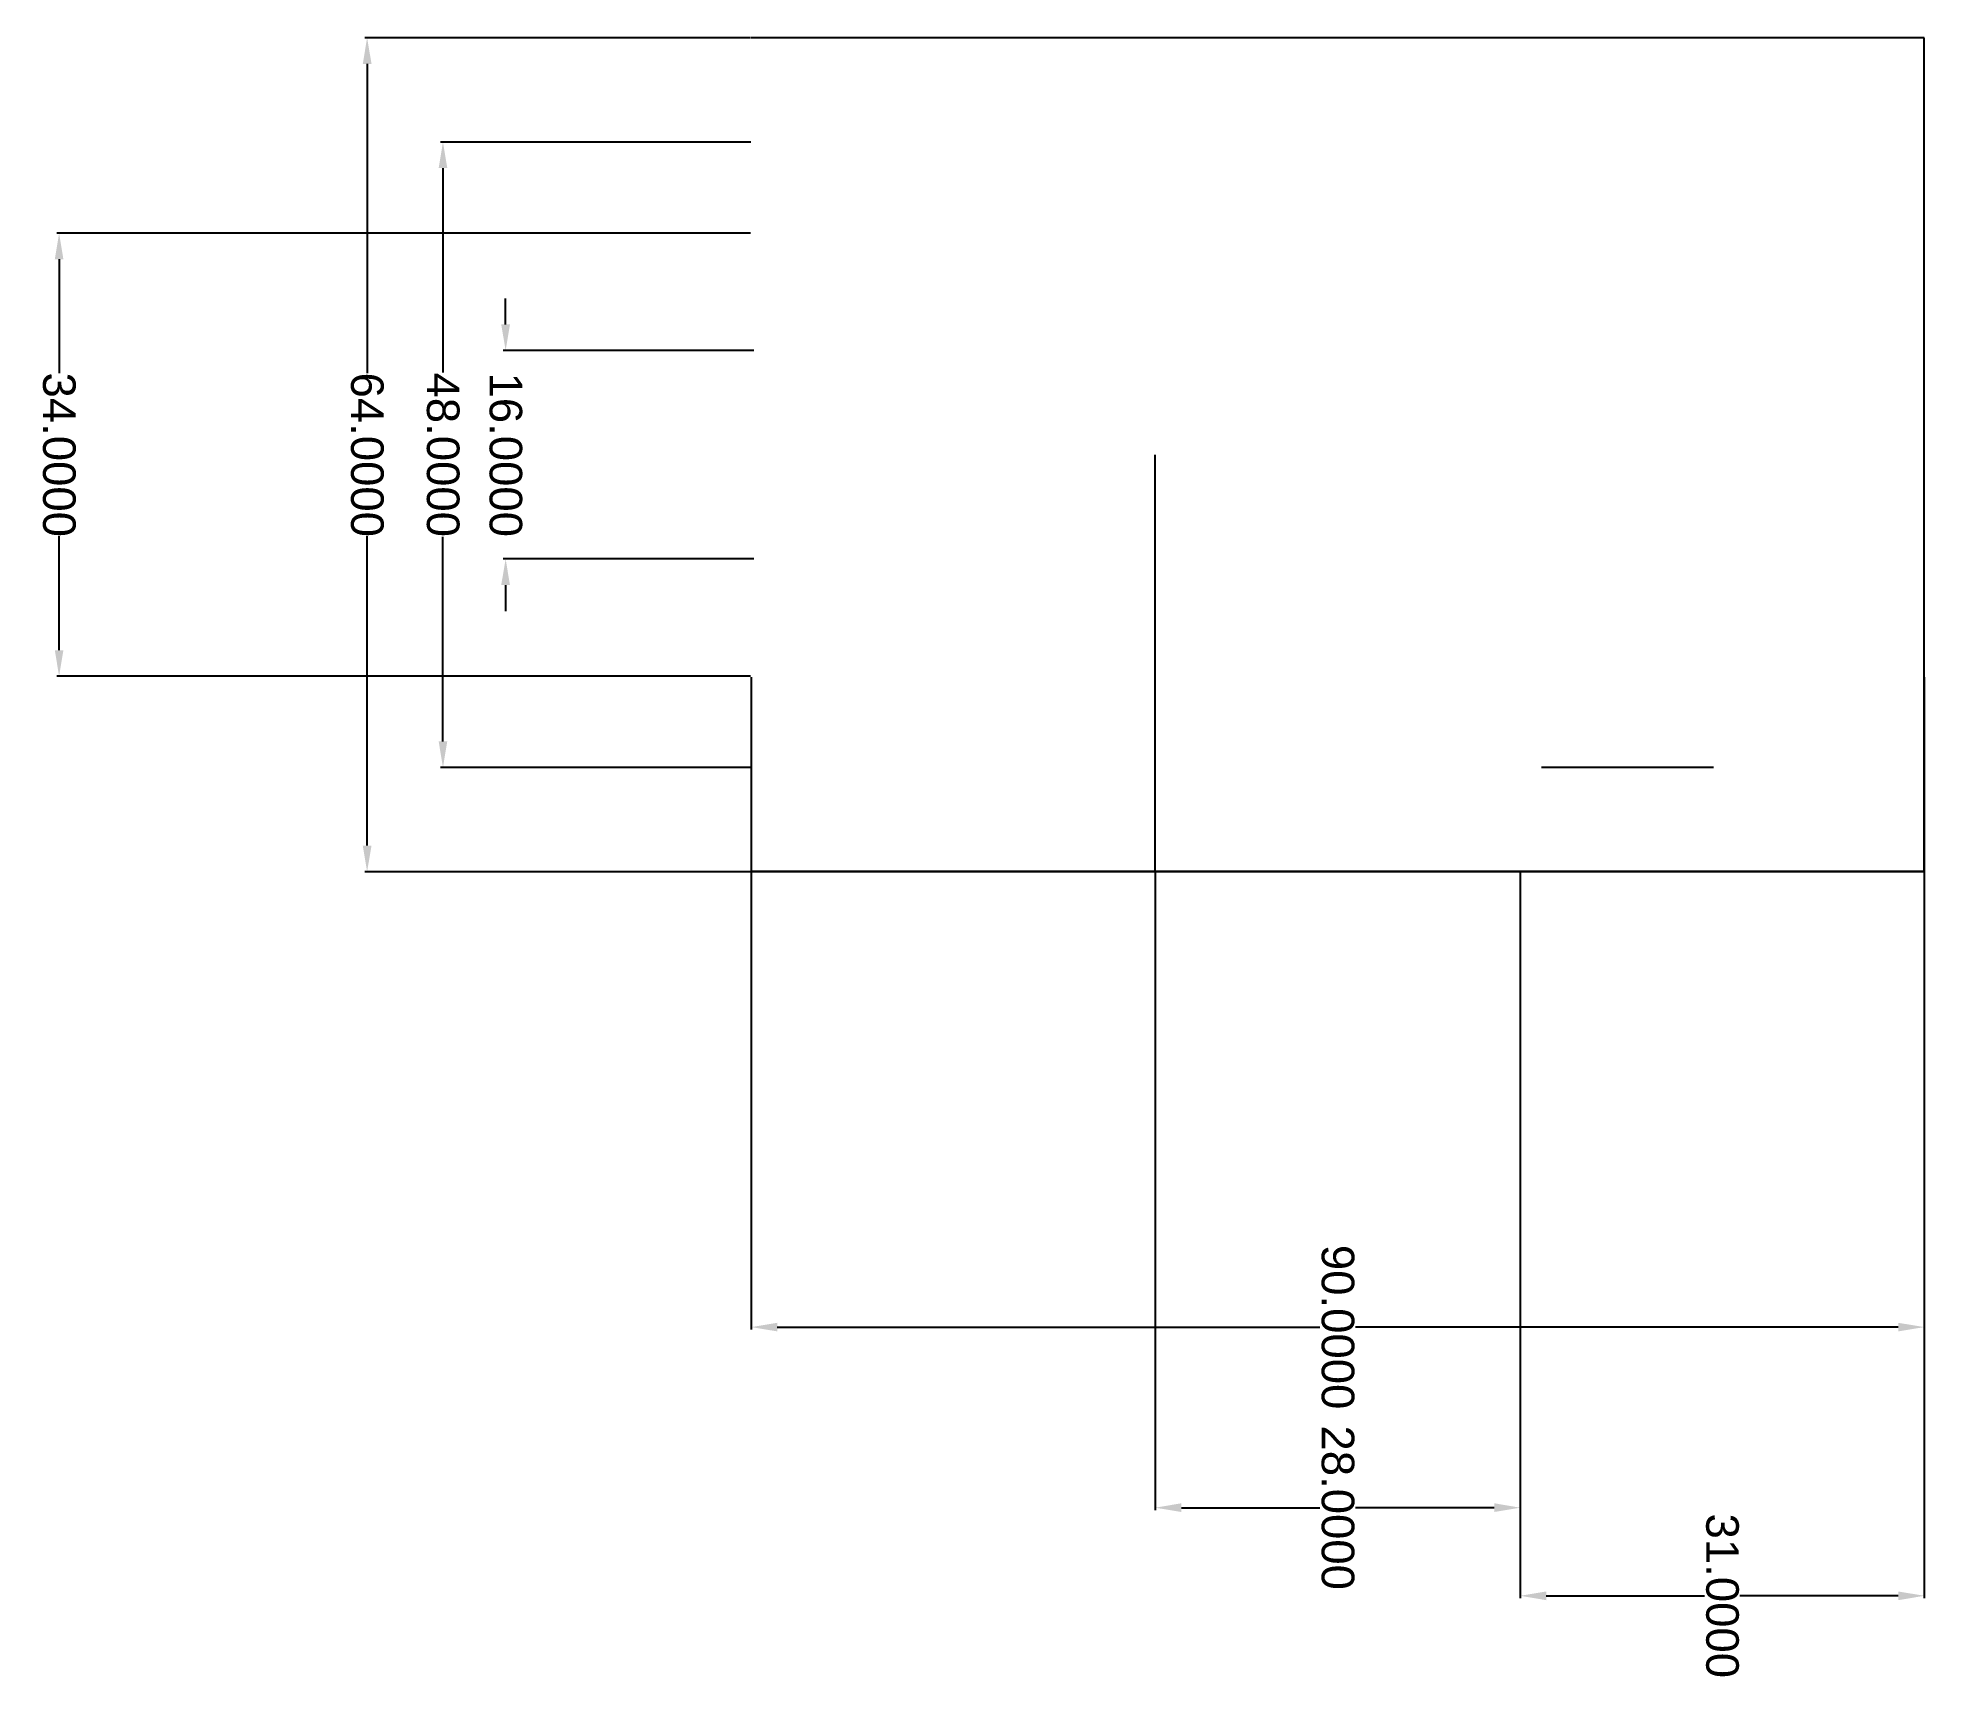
# Model space of a CAD drawing. Header units: inches. Extents: x -137 to 7, y -103 to 22.
import ezdxf

# ---------------------------------------------------------------- set-up
doc = ezdxf.new("R2010")
doc.units = ezdxf.units.IN
doc.header["$MEASUREMENT"] = 0
doc.layers.add('www', color=10, linetype='Continuous')
doc.styles.get("Standard").update_dxf_attribs({"font": 'arial.ttf'})
doc.dimstyles.new('www', dxfattribs={"dimtxt": 2.5, "dimasz": 2, "dimexe": 0.18, "dimexo": 0.0625, "dimgap": 0.09, "dimtad": 0, "dimtih": 1, "dimtoh": 1, "dimdec": 4, "dimzin": 0, "dimdsep": 46, "dimtxsty": 'Standard', "dimcen": 0.09, "dimadec": 0, "dimazin": 0, "dimtfac": 1, "dimtdec": 4, "dimtofl": 0, "dimtmove": 0, "dimatfit": 3, "dimfxl": 1, "dimtolj": 1, "dimtzin": 0, "dimarcsym": 0})

# ---------------------------------------------------------------- blocks, each defined once
blk = doc.blocks.new('*D1')
at = {"layer": 'Defpoints', "color": 0, "transparency": 16777216}
for p in [(-82.54, 22.45, -25), (-82.54, 22.45, 8), (-82.54, -41.55), (-82.54, -41.55, 8), (-82.54, -41.55, 24.15)]:
    blk.add_point(p, dxfattribs=at)
blk = doc.blocks.new('*D3')
at = {"layer": 'Defpoints', "color": 0, "transparency": 16777216}
for p in [(-82.54, 22.45, 8), (-112.01, -41.55), (-82.54, -41.55, 8)]:
    blk.add_point(p, dxfattribs=at)
at = {"layer": 'www', "color": 0, "lineweight": -2, "transparency": 16777216}
for p, q in [((-82.6, 22.45), (-112.19, 22.45)), ((-112.01, 20.45), (-112.01, -3.29)), ((-112.01, -39.55), (-112.01, -15.8)), ((-82.6, -41.55), (-112.19, -41.55))]:
    blk.add_line(p, q, dxfattribs=at)
at = {"layer": 'www', "color": 0, "transparency": 16777216}
for points in [[(-111.67, 20.45), (-112.34, 20.45), (-112.01, 22.45)], [(-111.67, -39.55), (-112.34, -39.55), (-112.01, -41.55)]]:
    blk.add_solid(points, dxfattribs=at)
at = {"layer": 'www', "color": 0, "transparency": 16777216, "insert": (-112.01, -9.55), "char_height": 2.5, "attachment_point": 5, "rotation": 270}
blk.add_mtext('\\A1;64.0000', dxfattribs=at)
blk = doc.blocks.new('*D4')
at = {"layer": 'Defpoints', "color": 0, "transparency": 16777216}
for p in [(-82.54, -26.55, -25), (7.46, -26.55, -25), (7.46, -76.5)]:
    blk.add_point(p, dxfattribs=at)
at = {"layer": 'www', "color": 0, "lineweight": -2, "transparency": 16777216}
for p, q in [((-82.54, -26.61), (-82.54, -76.68)), ((7.46, -26.61), (7.46, -76.68)), ((-80.54, -76.5), (-38.91, -76.5)), ((5.46, -76.5), (-36.18, -76.5))]:
    blk.add_line(p, q, dxfattribs=at)
at = {"layer": 'www', "color": 0, "transparency": 16777216}
for points in [[(-80.54, -76.17), (-80.54, -76.83), (-82.54, -76.5)], [(5.46, -76.17), (5.46, -76.83), (7.46, -76.5)]]:
    blk.add_solid(points, dxfattribs=at)
at = {"layer": 'www', "color": 0, "transparency": 16777216, "insert": (-37.54, -76.5), "char_height": 2.5, "attachment_point": 5, "rotation": 270}
blk.add_mtext('\\A1;90.0000', dxfattribs=at)
blk = doc.blocks.new('*D5')
at = {"layer": 'Defpoints', "color": 0, "transparency": 16777216}
for p in [(-101.38, -1.55), (-82.27, -1.55, 21.8), (-82.27, -17.55, 21.8)]:
    blk.add_point(p, dxfattribs=at)
at = {"layer": 'www', "color": 0, "lineweight": -2, "transparency": 16777216}
for p, q in [((-101.38, 0.45), (-101.38, 2.45)), ((-82.33, -1.55), (-101.56, -1.55)), ((-82.33, -17.55), (-101.56, -17.55)), ((-101.38, -19.55), (-101.38, -21.55))]:
    blk.add_line(p, q, dxfattribs=at)
at = {"layer": 'www', "color": 0, "transparency": 16777216}
for points in [[(-101.05, 0.45), (-101.72, 0.45), (-101.38, -1.55)], [(-101.05, -19.55), (-101.72, -19.55), (-101.38, -17.55)]]:
    blk.add_solid(points, dxfattribs=at)
at = {"layer": 'www', "color": 0, "transparency": 16777216, "insert": (-101.38, -9.55), "char_height": 2.5, "attachment_point": 5, "rotation": 270}
blk.add_mtext('\\A1;16.0000', dxfattribs=at)
blk = doc.blocks.new('*D6')
at = {"layer": 'Defpoints', "color": 0, "transparency": 16777216}
for p in [(-82.51, 14.45, 9.8), (-106.19, -33.55), (-82.51, -33.55, 9.8)]:
    blk.add_point(p, dxfattribs=at)
at = {"layer": 'www', "color": 0, "lineweight": -2, "transparency": 16777216}
for p, q in [((-82.57, 14.45), (-106.37, 14.45)), ((-106.19, 12.45), (-106.19, -3.25)), ((-106.19, -31.55), (-106.19, -15.84)), ((-82.57, -33.55), (-106.37, -33.55))]:
    blk.add_line(p, q, dxfattribs=at)
at = {"layer": 'www', "color": 0, "transparency": 16777216}
for points in [[(-105.86, 12.45), (-106.52, 12.45), (-106.19, 14.45)], [(-105.86, -31.55), (-106.52, -31.55), (-106.19, -33.55)]]:
    blk.add_solid(points, dxfattribs=at)
at = {"layer": 'www', "color": 0, "transparency": 16777216, "insert": (-106.19, -9.55), "char_height": 2.5, "attachment_point": 5, "rotation": 270}
blk.add_mtext('\\A1;48.0000', dxfattribs=at)
blk = doc.blocks.new('*D7')
at = {"layer": 'Defpoints', "color": 0, "transparency": 16777216}
for p in [(-82.54, 7.45, -11), (-135.64, -26.55), (-82.54, -26.55, -11)]:
    blk.add_point(p, dxfattribs=at)
at = {"layer": 'www', "color": 0, "lineweight": -2, "transparency": 16777216}
for p, q in [((-82.6, 7.45), (-135.82, 7.45)), ((-135.64, 5.45), (-135.64, -3.3)), ((-135.64, -24.55), (-135.64, -15.79)), ((-82.6, -26.55), (-135.82, -26.55))]:
    blk.add_line(p, q, dxfattribs=at)
at = {"layer": 'www', "color": 0, "transparency": 16777216}
for points in [[(-135.31, 5.45), (-135.97, 5.45), (-135.64, 7.45)], [(-135.31, -24.55), (-135.97, -24.55), (-135.64, -26.55)]]:
    blk.add_solid(points, dxfattribs=at)
at = {"layer": 'www', "color": 0, "transparency": 16777216, "insert": (-135.64, -9.55), "char_height": 2.5, "attachment_point": 5, "rotation": 270}
blk.add_mtext('\\A1;34.0000', dxfattribs=at)
blk = doc.blocks.new('*D8')
at = {"layer": 'Defpoints', "color": 0, "transparency": 16777216}
for p in [(-51.54, -41.55), (-23.54, -41.55), (-51.54, -90.36)]:
    blk.add_point(p, dxfattribs=at)
at = {"layer": 'www', "color": 0, "lineweight": -2, "transparency": 16777216}
for p, q in [((-51.54, -41.61), (-51.54, -90.54)), ((-23.54, -41.61), (-23.54, -90.54)), ((-49.54, -90.36), (-38.91, -90.36)), ((-25.54, -90.36), (-36.18, -90.36))]:
    blk.add_line(p, q, dxfattribs=at)
at = {"layer": 'www', "color": 0, "transparency": 16777216}
for points in [[(-49.54, -90.02), (-49.54, -90.69), (-51.54, -90.36)], [(-25.54, -90.02), (-25.54, -90.69), (-23.54, -90.36)]]:
    blk.add_solid(points, dxfattribs=at)
at = {"layer": 'www', "color": 0, "transparency": 16777216, "insert": (-37.54, -90.36), "char_height": 2.5, "attachment_point": 5, "rotation": 270}
blk.add_mtext('\\A1;28.0000', dxfattribs=at)
blk = doc.blocks.new('*D9')
at = {"layer": 'Defpoints', "color": 0, "transparency": 16777216}
for p in [(-23.54, -41.55, 8), (7.46, -41.55, 8), (-23.54, -97.12)]:
    blk.add_point(p, dxfattribs=at)
at = {"layer": 'www', "color": 0, "lineweight": -2, "transparency": 16777216}
for p, q in [((-23.54, -41.61), (-23.54, -97.3)), ((7.46, -41.61), (7.46, -97.3)), ((-21.54, -97.12), (-9.41, -97.12)), ((5.46, -97.12), (-6.68, -97.12))]:
    blk.add_line(p, q, dxfattribs=at)
at = {"layer": 'www', "color": 0, "transparency": 16777216}
for points in [[(-21.54, -96.79), (-21.54, -97.46), (-23.54, -97.12)], [(5.46, -96.79), (5.46, -97.46), (7.46, -97.12)]]:
    blk.add_solid(points, dxfattribs=at)
at = {"layer": 'www', "color": 0, "transparency": 16777216, "insert": (-8.04, -97.12), "char_height": 2.5, "attachment_point": 5, "rotation": 270}
blk.add_mtext('\\A1;31.0000', dxfattribs=at)

msp = doc.modelspace()

# ---------------------------------------------------------------- linework, layer by layer
for p, q in [((7.45756, 22.4542), (-82.54244, 22.4542)), ((7.45756, 14.4542, 33), (7.45756, 22.4542, 33)), ((7.45756, -41.5458, 33), (7.45756, -33.5458, 33)), ((-82.54244, -41.5458), (7.45756, -41.5458))]:
    msp.add_line(p, q)
at = {"extrusion": (1, 0, 0)}
for p, q in [((7.45756, 7.4542), (7.45756, 22.4542)), ((7.45756, -26.5458, 14), (7.45756, 7.4542, 14)), ((7.45756, 7.4542, 14), (7.45756, 7.4542)), ((7.45756, -41.5458), (7.45756, -26.5458)), ((7.45756, -26.5458), (7.45756, -26.5458, 14))]:
    msp.add_line(p, q, dxfattribs=at)
at = {"extrusion": (1.76316e-17, -1, -1.09613e-16)}
msp.add_line((7.45756, -33.5458, 33), (7.45756, 17.87779, 33), dxfattribs=at)
at = {"extrusion": (-3.06088e-16, -1, -6.08368e-16)}
msp.add_line((-8.71867, -33.5458, 70.33096), (-21.92062, -33.5458, 33.58762), dxfattribs=at)
at = {"extrusion": (0, -1, 0)}
for p, q in [((-51.54244, -41.5458, 33), (-82.54244, -41.5458, 33)), ((-23.54244, -41.5458, 25), (-51.54244, -41.5458, 25)), ((-51.54244, -41.5458, 25), (-51.54244, -41.5458, 33)), ((7.45756, -41.5458, 33), (-23.54244, -41.5458, 33)), ((-23.54244, -41.5458, 33), (-23.54244, -41.5458, 25))]:
    msp.add_line(p, q, dxfattribs=at)
at = {"layer": 'www', "extrusion": (-3.06088e-16, -1, -6.08368e-16)}
msp.add_line((-51.54244, -41.5458, 41.07744), (-51.54244, -9.5458, 33), dxfattribs=at)

# ---------------------------------------------------------------- dimensions: what is measured, and where the dimension line sits
at = {"layer": 'www'}
for base, p1, p2, picture, middle in [((-112.00772, -41.5458, 25), (-82.54244, 22.4542, 33), (-82.54244, -41.5458, 33), '*D3', (-112.00772, -9.5458, 25)), ((-106.1887, -33.5458, 25), (-82.50645, 14.4542, 34.79946), (-82.50645, -33.5458, 34.79946), '*D6', (-106.1887, -9.5458, 25)), ((-135.63914, -26.5458, 25), (-82.54244, 7.4542, 14), (-82.54244, -26.5458, 14), '*D7', (-135.63914, -9.5458, 25))]:
    dim = msp.add_linear_dim(base=base, p1=p1, p2=p2, angle=270, dimstyle='www', dxfattribs=at)
    dim.commit()
    dim.dimension.update_dxf_attribs({"geometry": picture, "text_midpoint": middle})
dim = msp.add_angular_dim_2l(base=(-82.5424425723, -41.5457954955), line1=((-82.5424425723, -41.5457954955, 33), (-82.5424425723, -41.5457954955, 49.1548754467)), line2=((-82.5424425723, 22.4542045045), (-82.5424425723, 22.4542045045, 33)), dimstyle='www', dxfattribs=at)
dim.commit()
dim.dimension.update_dxf_attribs({"geometry": '*D1', "text_midpoint": (-82.5424425723, -41.5457954955, 25)})
dim = msp.add_aligned_dim(p1=(-82.26647, -17.5458, 46.79706), p2=(-82.26647, -1.5458, 46.79706), distance=19.11693, dimstyle='www', dxfattribs=at)
dim.commit()
dim.dimension.update_dxf_attribs({"geometry": '*D5', "text_midpoint": (-101.3834, -9.5458, 25)})
for base, p1, p2, picture, middle in [((7.45756, -76.50135, 25), (-82.54244, -26.5458), (7.45756, -26.5458), '*D4', (-37.54244, -76.50135, 25)), ((-51.54244, -90.35523, 25), (-23.54244, -41.5458, 25), (-51.54244, -41.5458, 25), '*D8', (-37.54244, -90.35523, 25)), ((-23.54244, -97.12308, 25), (7.45756, -41.5458, 33), (-23.54244, -41.5458, 33), '*D9', (-8.04244, -97.12308, 25))]:
    dim = msp.add_linear_dim(base=base, p1=p1, p2=p2, dimstyle='www', dxfattribs=at)
    dim.commit()
    dim.dimension.update_dxf_attribs({"geometry": picture, "text_midpoint": middle})

doc.saveas('drawing.dxf')
